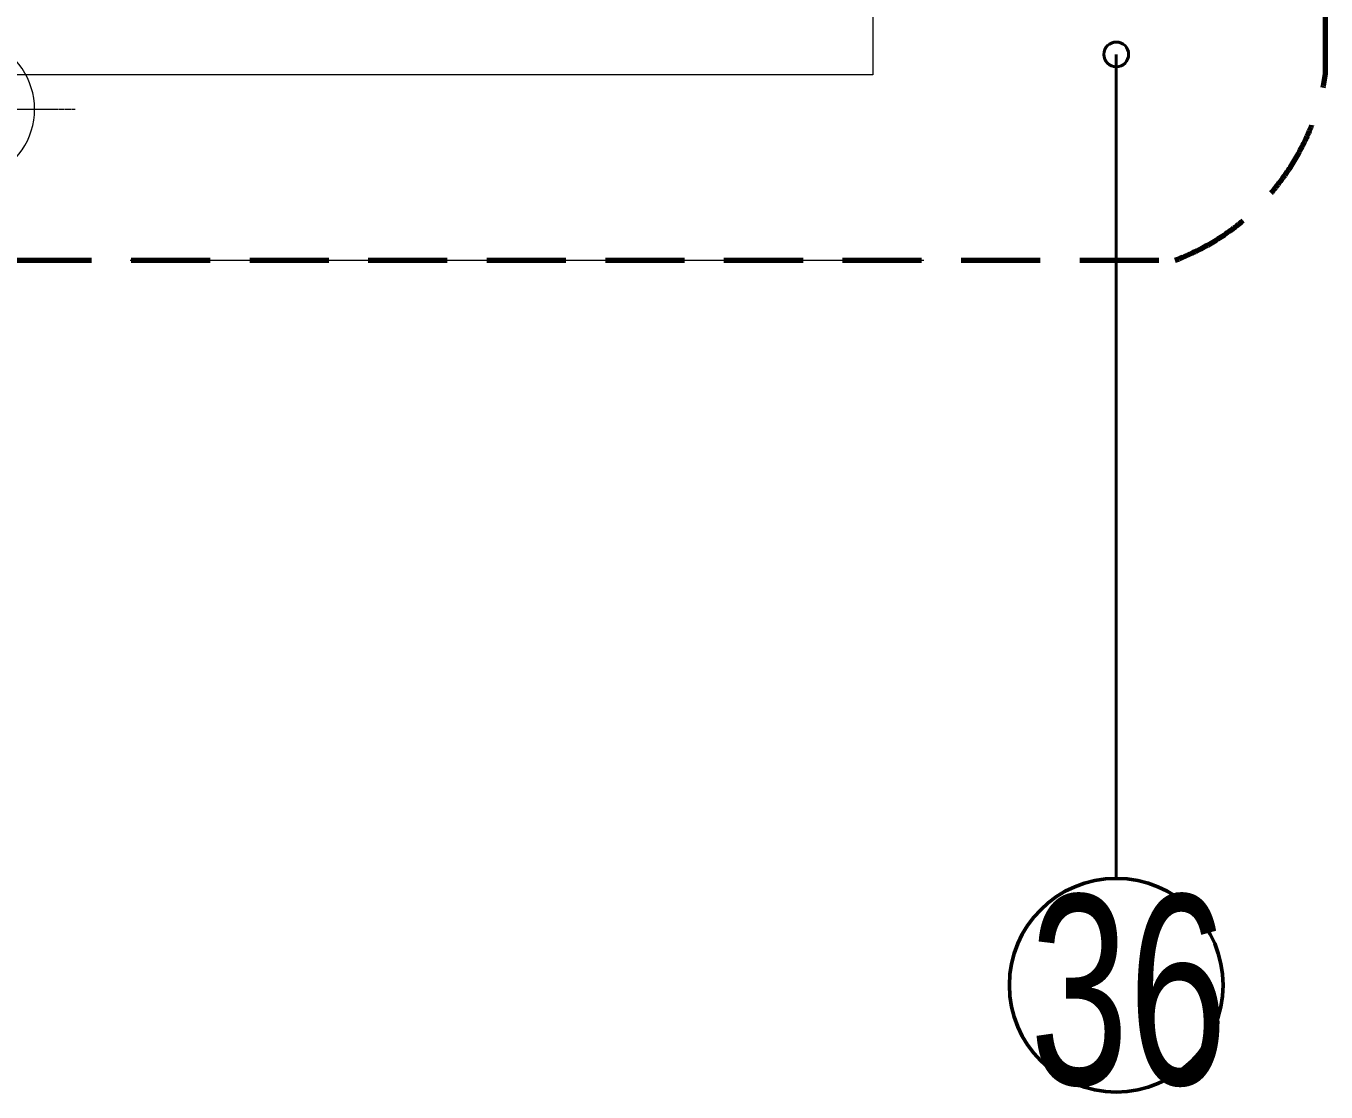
# Model space of a CAD drawing. Header units: millimetres. Extents: x -705761 to 1364679, y -410401 to 446404.
# Drawn here: x -505303 to -501192, y -103248 to -99876 of the extents above; entities that cross this region are included whole.
import ezdxf

# ---------------------------------------------------------------- set-up
doc = ezdxf.new("R2010")
doc.units = ezdxf.units.MM
doc.linetypes.add('( Dashed )', pattern=[0.75, 0.5, -0.25])
doc.linetypes.add('CENTER', pattern=[2, 1.25, -0.25, 0.25, -0.25])
for name, color, linetype, lineweight in [('1轮廓实线层', 7, 'Continuous', 0), ('DOTE', 1, 'Continuous', 13), ('图框', 7, 'Continuous', 13), ('旁滤水管', 3, 'Continuous', 53), ('消防水管', 6, 'Continuous', 53), ('自动化文字', 255, 'Continuous', 35)]:
    doc.layers.add(name, color=color, linetype=linetype, lineweight=lineweight)
doc.styles.add('首钢设计院H5', font='ROS.shx', dxfattribs={"width": 0.7, "height": 5, "bigfont": 'HzTXT.shx'})

# ---------------------------------------------------------------- blocks, each defined once
blk = doc.blocks.new('A$C66EC1903')
at = {"layer": '1轮廓实线层', "lineweight": 15}
for p, q in [((-3000, -6700), (-3000, 0)), ((-3000, 0), (0, 0))]:
    blk.add_line(p, q, dxfattribs=at)

msp = doc.modelspace()

# ---------------------------------------------------------------- linework, layer by layer
at = {"linetype": '( Dashed )', "lineweight": 70, "ltscale": 500}
msp.add_lwpolyline([(-506470.98, -100616.57), (-501668.65, -100616.57, 0.2717501), (-501193.65, -100027.51), (-501192.07, -98358.99)], format="xyb", dxfattribs=at)
at = {"layer": 'DOTE', "color": 1, "linetype": 'CENTER', "lineweight": 15, "ltscale": 5}
msp.add_line((-507339.87, -100139.19), (-505147.36, -100139.19), dxfattribs=at)
at = {"layer": '图框', "lineweight": 40}
msp.add_circle((-501855.38, -99965.69), 39.14, dxfattribs=at)
at = {"layer": '旁滤水管', "lineweight": 15}
msp.add_line((-504974.14, -100616.57), (-502464.02, -100616.57), dxfattribs=at)
at = {"layer": '消防水管', "lineweight": 15}
msp.add_arc((-505504.15, -100139.19), 228, 222.61614, 137.38386, dxfattribs=at)
at = {"layer": '自动化文字', "color": 60, "lineweight": 40}
msp.add_line((-501855.38, -99965.69), (-501855.38, -102572.58), dxfattribs=at)
at = {"layer": '自动化文字', "color": 60, "lineweight": 50}
msp.add_circle((-501855.38, -102910.5), 337.92, dxfattribs=at)

# ---------------------------------------------------------------- block references
at = {"lineweight": 15, "xscale": 0.95, "yscale": 0.95, "zscale": 0.95, "rotation": 180}
msp.add_blockref('A$C66EC1903', (-505475.65, -100030.36), dxfattribs=at)

# ---------------------------------------------------------------- texts
at = {"layer": '自动化文字', "color": 60, "lineweight": 50, "style": '首钢设计院H5', "width": 0.7}
msp.add_text('36', height=600, dxfattribs=at).set_placement((-502128.81, -103224.83))

doc.saveas('drawing.dxf')
